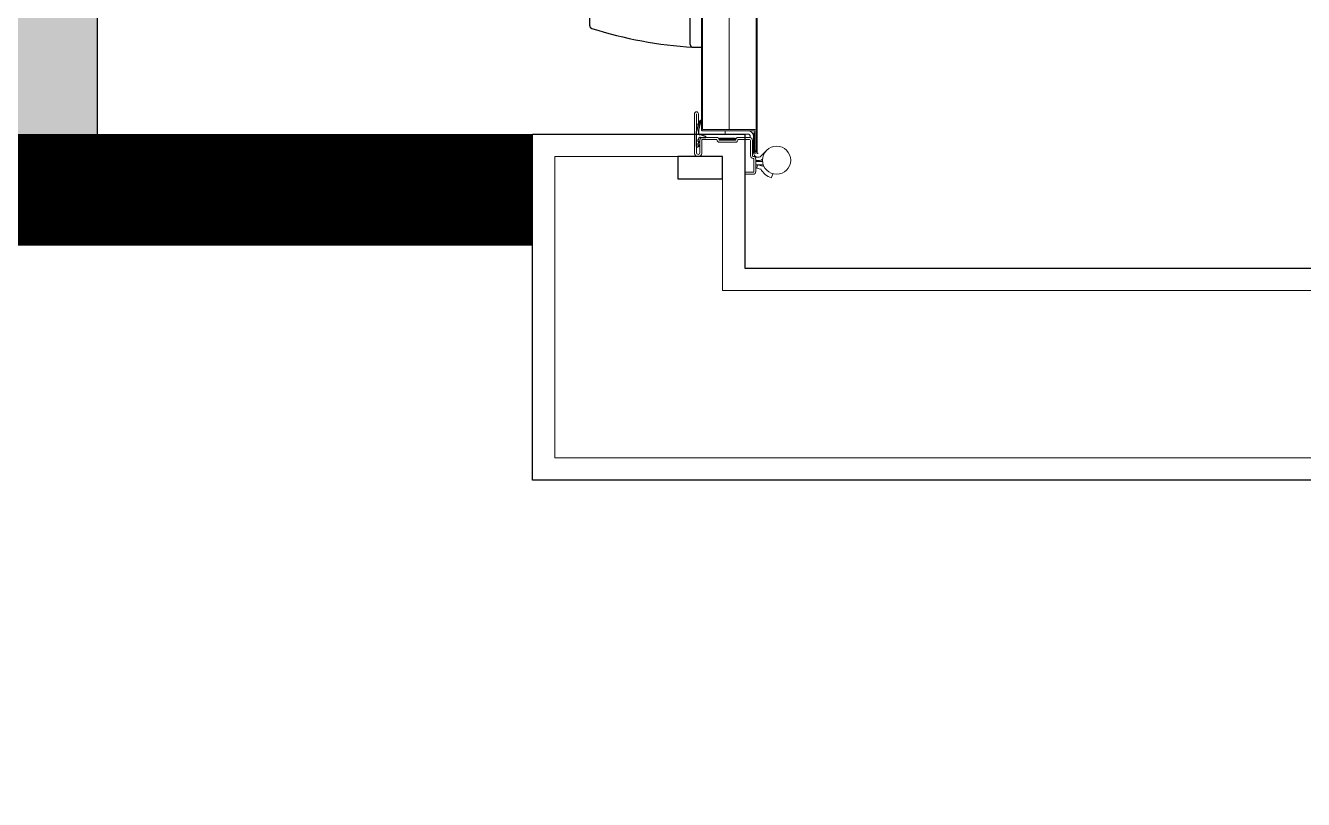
# Model space of a CAD drawing. Header units: metres. Extents: x -9891 to 773, y -8413 to 232.
# Drawn here: x -3845.9 to -3731.4, y -1122.7 to -1053.4 of the extents above; entities that cross this region are included whole.
import ezdxf

# ---------------------------------------------------------------- set-up
doc = ezdxf.new("R2010")
doc.units = ezdxf.units.M
doc.header["$LTSCALE"] = 0.01
doc.header["$MEASUREMENT"] = 0
doc.linetypes.add('DOT', pattern=[6.35, 0, -6.35])
doc.linetypes.add('HIDDEN', pattern=[9.525, 6.35, -3.175])
doc.layers.get('0').update_dxf_attribs({"color": 30, "lineweight": 0})
for name, color, linetype in [('6', 242, 'Continuous'), ('AG-DOOR', 2, 'Continuous'), ('AG-DOOR-OPENING', 9, 'HIDDEN'), ('AG-HATCH', 9, 'Continuous'), ('AG-PLASTER', 73, 'Continuous')]:
    doc.layers.add(name, color=color, linetype=linetype)
for name, color, linetype, lineweight in [('AG-Door_Aluminum', 60, 'Continuous', 13), ('AG-Insulation_Heat_Rockwool', 95, 'BATTING', 13), ('AG-Wall', 4, 'Continuous', 20)]:
    doc.layers.add(name, color=color, linetype=linetype, lineweight=lineweight)
doc.linetypes.add('BATTING', pattern='A,0.00254,-2.54,[134,ltypeshp.shx,S=2.54,R=0,X=-2.54,Y=0],-5.08,[134,ltypeshp.shx,S=2.54,R=180,X=2.54,Y=0],-2.54', length=10.16254)

# ---------------------------------------------------------------- blocks, each defined once
blk = doc.blocks.new('YANGIN KAC KAPI')
at = {"layer": 'AG-HATCH', "lineweight": 5, "ltscale": 2}
h = blk.add_hatch(color=256, dxfattribs=at)
h.dxf.hatch_style = 1
h.paths.add_polyline_path([(0.0235, -0.0225), (0.0255, -0.0225), (0.0255, -0.0085), (0.0235, -0.0085)])
at = {"layer": 'AG-DOOR', "color": 9, "linetype": 'HIDDEN', "ltscale": 100}
for p, q in [((-0.0578, -0.0463), (-0.0578, -0.0388)), ((-0.0578, -0.0463), (-0.0578, -0.0388)), ((-0.0578, -0.0463), (-0.0578, -0.0388)), ((-0.0603, -0.0488), (-0.0903, -0.0488)), ((-0.0771, -0.1388), (-0.0978, -0.1388))]:
    blk.add_line(p, q, dxfattribs=at)
for centre, radius, start, end in [((-0.4334, -0.0232), 0.3763, 342.3802, 356.4723), ((-0.0603, -0.0463), 0.0025, 270, 0), ((-0.0771, -0.1363), 0.0025, 270, 342.3802)]:
    blk.add_arc(centre, radius, start, end, dxfattribs=at)
at = {"layer": 'AG-DOOR-OPENING', "color": 9, "linetype": 'DOT', "ltscale": 80}
blk.add_lwpolyline([(0.037, 0.0112), (0.037, 0.6352, 0.414214), (0.036, 0.6362), (-0.012, 0.6362, 0.414214), (-0.013, 0.6352), (-0.013, 0.0112)], format="xyb", dxfattribs=at)
blk.add_arc((0.0275, -0.0023), 0.6376, 89.1449, 178.8679, dxfattribs=at)
at = {"layer": 'AG-Door_Aluminum', "color": 9, "ltscale": 10}
for p, q in [((0.0555, 0.0251), (0.059, 0.024)), ((0.0347, 0.0195), (0.0395, 0.0149)), ((0.0446, 0.01), (0.0446, 0.0161)), ((0.0476, 0.01), (0.0476, 0.0167)), ((0.0476, 0.0114), (0.0486, 0.0162)), ((0.0513, 0.0143), (0.0505, 0.0108)), ((0.02, -0.0085), (0.02, 0.003)), ((0.022, 0.008), (0.0368, 0.008)), ((0.022, 0.005), (0.0231, 0.005)), ((0.0505, 0.0108), (0.0476, 0.0114)), ((0.02, -0.0174), (0.02, -0.0085)), ((0.017, -0.0174), (0.02, -0.0174))]:
    blk.add_line(p, q, dxfattribs=at)
at = {"layer": 'AG-Door_Aluminum', "ltscale": 0.3}
for p, q in [((0.036, 0.0112), (-0.5945, 0.0112)), ((0.036, 0.0102), (-0.5941, 0.0102)), ((0.016, -0.0085), (0.016, 0.0092)), ((0.017, -0.0085), (0.017, 0.0092)), ((0.036, 0.0092), (0.017, 0.0092)), ((0.019, 0.0092), (0.019, 0.0082)), ((0.036, 0.0082), (0.019, 0.0082)), ((0.035, 0.0092), (0.035, 0.0102)), ((0.036, 0.0102), (0.036, 0.0092)), ((0.037, 0.0092), (0.037, 0.0102)), ((0.016, -0.0378), (0.016, -0.0085)), ((0.017, -0.0378), (0.017, -0.0085)), ((-0.5773, -0.0378), (0.016, -0.0378)), ((0.016, -0.0388), (-0.5768, -0.0388))]:
    blk.add_line(p, q, dxfattribs=at)
at = {"layer": 'AG-Door_Aluminum', "color": 4, "ltscale": 0.3}
for p, q in [((0.0248, 0.0044), (0.0248, -0.0057)), ((0.0273, -0.0085), (0.0273, -0.0082)), ((0.0273, -0.0228), (0.0273, -0.0085)), ((0.0248, -0.0253), (0.0248, -0.0379)), ((0.0253, -0.0384), (0.0367, -0.0384))]:
    blk.add_line(p, q, dxfattribs=at)
for points in [[(0.023, 0.0044), (0.023, -0.006, 0.414214), (0.025, -0.008, -0.414214), (0.0255, -0.0085), (0.0255, -0.0225, -0.414214), (0.025, -0.023, 0.414214), (0.023, -0.025), (0.023, -0.0379, 0.414214), (0.0253, -0.0402), (0.0367, -0.0402, -1), (0.0367, -0.0432), (0.0018, -0.0432)], [(0.0542, 0.0074), (0.0542, 0), (0.056, 0), (0.056, 0.0074, 0.414214), (0.0534, 0.01), (0.0424, 0.01, 0.414214), (0.04, 0.0076, -0.414214), (0.0394, 0.007), (0.0256, 0.007)], [(0.0256, 0.0052), (0.0394, 0.0052, 0.414214), (0.0418, 0.0076, -0.414214), (0.0424, 0.0082), (0.0534, 0.0082, -0.414214), (0.0542, 0.0074)], [(0.011, -0.0432), (0.011, -0.0414), (0.0018, -0.0414, 1), (0.0018, -0.045), (0.0367, -0.045)]]:
    blk.add_lwpolyline(points, format="xyb", dxfattribs=at)
at = {"layer": 'AG-Door_Aluminum', "color": 9, "ltscale": 10}
blk.add_circle((0.0434, 0.0286), 0.0126, dxfattribs=at)
for centre, radius, start, end in [((0.0434, 0.0286), 0.0163, 298.7988, 343.6542), ((0.0368, 0.012), 0.004, 270.2712, 46.499), ((0.0368, 0.012), 0.007, 343.3992, 35.1715), ((0.0515, 0.0156), 0.00297, 143.3173, 167.8708), ((0.022, 0.003), 0.005, 90.0023, 180), ((0.022, 0.003), 0.002, 90, 180)]:
    blk.add_arc(centre, radius, start, end, dxfattribs=at)
at = {"layer": 'AG-Door_Aluminum', "ltscale": 0.3}
for centre, start, end in [((0.017, 0.0092), 90, 180), ((0.036, 0.0102), 0, 90), ((0.036, 0.0092), 270, 0), ((0.016, -0.0378), 270, 0)]:
    blk.add_arc(centre, 0.001, start, end, dxfattribs=at)
at = {"layer": 'AG-Door_Aluminum', "color": 4, "ltscale": 0.3}
for centre, radius, start, end in [((0.0256, 0.0044), 0.0026, 90, 180), ((0.0256, 0.0044), 0.0008, 90, 180), ((0.0253, -0.0057), 0.0005, 180, 270), ((0.0253, -0.0082), 0.002, 0, 90), ((0.0253, -0.0228), 0.002, 270, 0), ((0.0253, -0.0253), 0.0005, 90, 180), ((0.0253, -0.0379), 0.0005, 180, 270), ((0.0367, -0.0417), 0.0033, 270, 90)]:
    blk.add_arc(centre, radius, start, end, dxfattribs=at)
at = {"layer": 'AG-HATCH', "color": 9, "linetype": 'Continuous'}
for p, q in [((0.031, -0.0432), (0.0178, -0.0432)), ((0.022, -0.0352), (0.0205, -0.0403)), ((0.023, -0.0395), (0.023, -0.0353)), ((0.0267, -0.0416), (0.0251, -0.0416)), ((0.0269, -0.0413), (0.0266, -0.0407)), ((0.0276, -0.0412), (0.0271, -0.0403)), ((0.0301, -0.0416), (0.0284, -0.0416)), ((0.0303, -0.0413), (0.0298, -0.0407)), ((0.0314, -0.0419), (0.0304, -0.0403)), ((0.0315, -0.0427), (0.0315, -0.0422))]:
    blk.add_line(p, q, dxfattribs=at)
at = {"layer": 'AG-HATCH', "lineweight": 5, "ltscale": 2}
blk.add_lwpolyline([(0.0255, -0.0225), (0.0235, -0.0225), (0.0235, -0.0085), (0.0255, -0.0085), (0.0255, -0.0225)], dxfattribs=at)
at = {"layer": 'AG-HATCH', "ltscale": 2.5}
blk.add_lwpolyline([(0.04, -0.06), (0.06, -0.06), (0.06, -0.02), (0.04, -0.02), (0.04, -0.06)], dxfattribs=at)
at = {"layer": 'AG-HATCH', "color": 9, "linetype": 'Continuous'}
for centre, radius, start, end in [((0.0083, -0.0397), 0.000526, 75.4918, 254.6852), ((0.0225, -0.0108), 0.0327, 243.9526, 261.7078), ((0.0186, -0.0169), 0.0245, 245.454, 271.2194), ((0.0191, -0.0399), 0.00147, 270, 344.4113), ((0.0225, -0.0353), 0.000526, 0, 164.4116), ((0.0251, -0.0395), 0.00211, 180, 270), ((0.0268, -0.0405), 0.000316, 22.5599, 208.831), ((0.0267, -0.0414), 0.000211, 270, 28.7898), ((0.0284, -0.0406), 0.00105, 215.0077, 269.9894), ((0.0301, -0.0405), 0.000316, 34.9848, 215.0414), ((0.0301, -0.0414), 0.000211, 270, 34.9877), ((0.031, -0.0427), 0.000526, 270, 0), ((0.031, -0.0422), 0.000526, 0, 35.0077)]:
    blk.add_arc(centre, radius, start, end, dxfattribs=at)
at = {"layer": 'AG-Insulation_Heat_Rockwool', "ltscale": 48}
blk.add_line((-0.6158, -0.0138), (0.016, -0.0138), dxfattribs=at)
blk = doc.blocks.new('I')
at = {"layer": '6', "linetype": 'Continuous'}
blk.add_hatch(color=4, dxfattribs=at).paths.add_polyline_path([(208591.4, 128492.8), (208591.4, 128667.2), (205378.6, 128667.2), (205378.6, 128492.8)])
at = {"layer": '6', "color": 4}
for p, q in [((208591.4, 128667.2), (205378.6, 128667.2)), ((205378.6, 128492.8), (208591.4, 128492.8))]:
    blk.add_line(p, q, dxfattribs=at)
at = {"layer": '6'}
for p, q in [((205990.5, 128492.8), (205990.5, 127811.5)), ((207979.4, 128492.8), (207979.4, 127811.5)), ((205990.5, 127811.5), (205876.7, 128131.3)), ((205990.5, 127811.5), (206104.4, 128131.3)), ((207979.4, 127811.5), (207865.6, 128131.3)), ((207979.4, 127811.5), (208093.3, 128131.3))]:
    blk.add_line(p, q, dxfattribs=at)
blk = doc.blocks.new('A$C797D3CE4')
at = {"layer": '6', "xscale": -0.4999999999999912, "yscale": 0.4999999999999912, "zscale": 0.4999999999999912, "rotation": 180}
blk.add_blockref('I', (-103492.2, 64333.6), dxfattribs=at)
blk = doc.blocks.new('A$C6B6314DF')
at = {"layer": '6', "xscale": 0.0009999999999854, "yscale": 0.0009999999999854, "zscale": 0.0009999999999854, "rotation": 270}
blk.add_blockref('A$C797D3CE4', (-40.4974, -10.6835), dxfattribs=at)

msp = doc.modelspace()

# ---------------------------------------------------------------- linework, layer by layer
at = {"const_width": 10}
msp.add_lwpolyline([(-3800.44, -1068.09), (-4203.44, -1068.09), (-4203.44, -1229.91)], dxfattribs=at)
at = {"layer": 'AG-PLASTER'}
for p, q in [((-3800.44, -1094.09), (-3800.44, -1063.09)), ((-3800.44, -1063.09), (-3781.44, -1063.09)), ((-3781.44, -1063.09), (-3781.44, -1075.09)), ((-3781.44, -1075.09), (-3671.44, -1075.09)), ((-3690.44, -1094.09), (-3800.44, -1094.09))]:
    msp.add_line(p, q, dxfattribs=at)
at = {"layer": 'AG-Wall'}
for p, q in [((-3798.44, -1065.09), (-3798.44, -1092.09)), ((-3798.44, -1065.09), (-3783.44, -1065.09)), ((-3783.44, -1065.09), (-3783.44, -1077.09)), ((-3783.44, -1077.09), (-3673.44, -1077.09)), ((-3798.44, -1092.09), (-3688.44, -1092.09))]:
    msp.add_line(p, q, dxfattribs=at)

# ---------------------------------------------------------------- block references
at = {"layer": '6', "xscale": 100, "yscale": 100, "zscale": 100}
msp.add_blockref('A$C6B6314DF', (201.56, 81.91), dxfattribs=at)
at = {"layer": 'AG-DOOR', "xscale": 100, "yscale": 100, "zscale": 100, "rotation": 270}
msp.add_blockref('YANGIN KAC KAPI', (-3781.44, -1061.09), dxfattribs=at)

doc.saveas('drawing.dxf')
